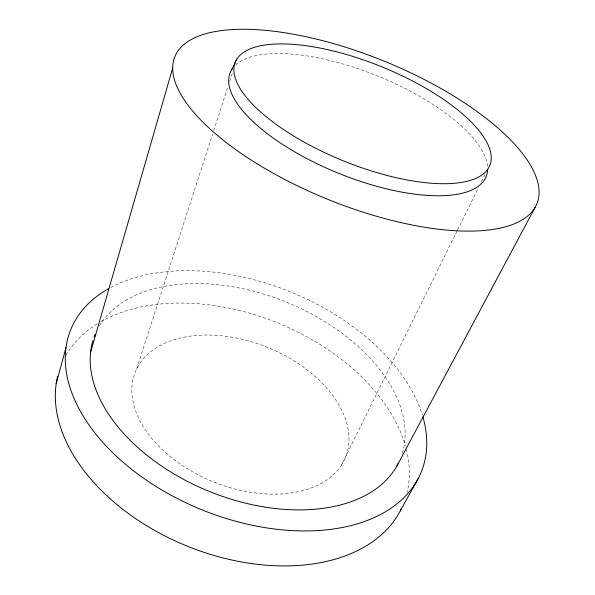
<?xml version="1.0" encoding="UTF-8"?>
<svg xmlns="http://www.w3.org/2000/svg" width="595" height="595" viewBox="0 0 595 595"><rect width="100%" height="100%" fill="white"/><g stroke="black" fill="none" stroke-linecap="round" stroke-linejoin="round"><path stroke-width="0.45" stroke-dasharray="2.98 2.23" d="M136.701 368.826L212.586 134.113M213.724 130.588L227.989 86.468M229.7 81.173L232.838 71.467M341.411 465.134A113.437 72.486 22.1 0 0 224.427 336.101A113.437 72.486 22.1 0 0 155.392 442.561A113.437 72.486 22.1 0 0 341.411 465.134L457.22 230.719M457.629 229.886L478.164 188.325M481.452 181.668L485.148 174.194M99.439 325.77A164.822 102.191 22.1 0 1 289.906 303.614A164.822 102.191 22.1 0 1 402.049 454.119M235.531 65.071A138.114 52.42 22.1 0 1 377.803 76.071A138.114 52.42 22.1 0 1 487.588 167.366M66.023 355.193A184.688 120.421 22.1 0 1 97.766 323.516M100.897 321.664A184.688 120.421 22.1 0 1 278.081 323.1A184.688 120.421 22.1 0 1 405.418 445.915M406.333 449.359A184.688 120.421 22.1 0 1 407.114 492.519M110.811 287.452A189.143 117.617 22.1 0 1 291.282 292.234A189.143 117.617 22.1 0 1 422.435 415.303"/><path stroke-width="0.89" d="M56.175 383.73L66.008 347.532M90.581 352.314L172.706 68.001M231.79 69.555L236.832 59.113M396.828 466.086L535.106 207.387A195.383 74.628 22.1 0 0 299.151 35.298A195.383 74.628 22.1 0 0 233.418 147.917A195.383 74.628 22.1 0 0 535.106 207.387M400.227 510.919L418.307 478.35M487.61 169.129A138.114 52.42 22.1 0 1 341.374 174.409A138.114 52.42 22.1 0 1 232.712 68.209M422.926 416.961A189.143 117.617 22.1 0 1 201.385 509.61A189.143 117.617 22.1 0 1 108.431 288.761M401.491 508.405A184.688 120.421 22.1 0 1 192.088 548.062A184.688 120.421 22.1 0 1 57.574 376.382M398.152 463.617A164.822 102.191 22.1 0 1 209.827 491.649A164.822 102.191 22.1 0 1 92.917 340.541M94.055 337.075A164.822 102.191 22.1 0 1 95.029 334.539M272.488 121.685A137.363 50.813 22.1 0 0 487.201 170.036A137.363 50.813 22.1 0 0 327.949 49.72A137.363 50.813 22.1 0 0 272.488 121.685"/></g></svg>
